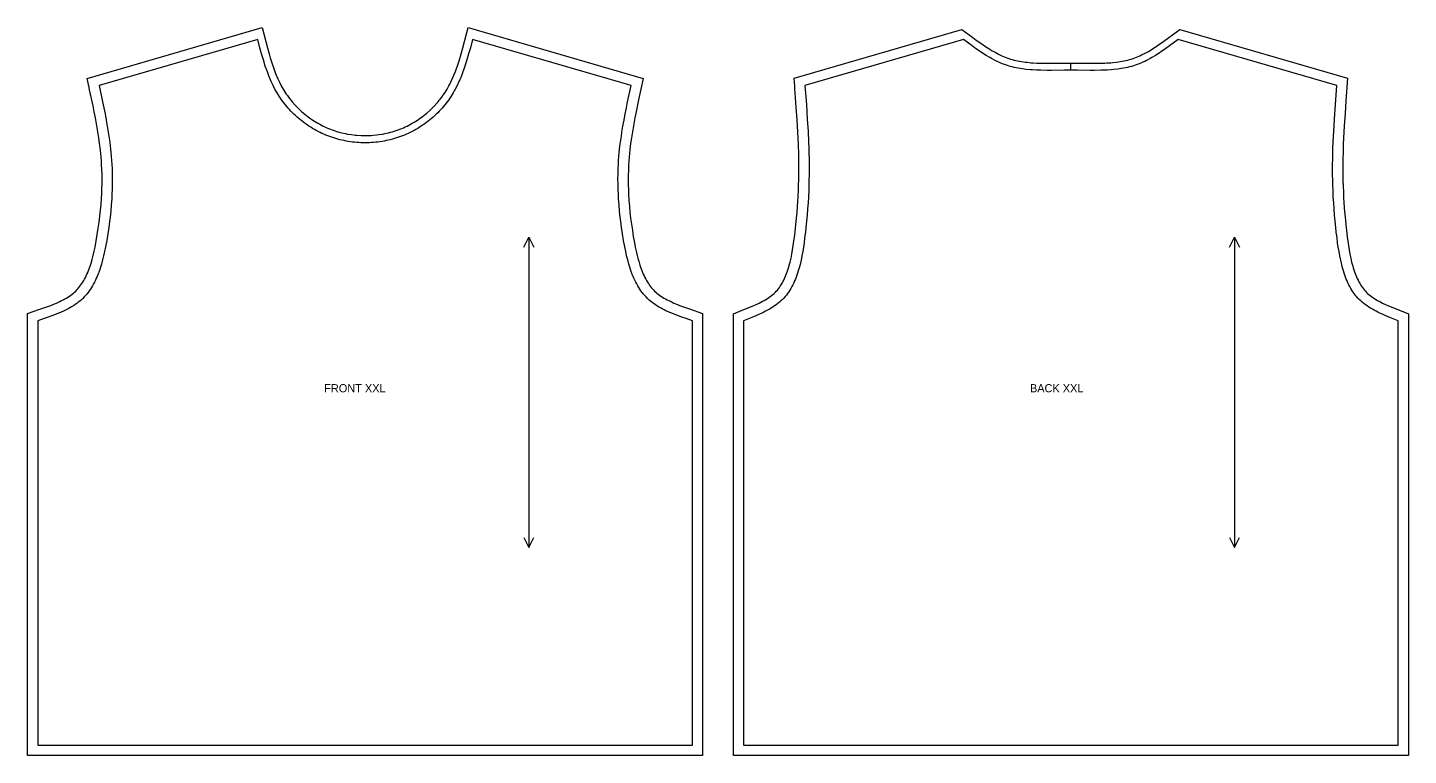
# Model space of a CAD drawing. Extents: x 24 to 1375, y 28 to 2148.
# Drawn here: x 25 to 1375, y 1436 to 2148 of the extents above; entities that cross this region are included whole.
import ezdxf

# ---------------------------------------------------------------- set-up
doc = ezdxf.new("R2010")
doc.units = 0
for name, color, linetype in [('CUT', 7, 'CONTINUOUS'), ('GRAIN', 3, 'CONTINUOUS'), ('NOTCH', 1, 'CONTINUOUS'), ('SEW', 5, 'CONTINUOUS'), ('TEXT', 2, 'CONTINUOUS')]:
    doc.layers.add(name, color=color, linetype=linetype)

msp = doc.modelspace()

# ---------------------------------------------------------------- linework, layer by layer
at = {"layer": 'CUT'}
for points in [[(85.221, 2088.91), (83.276, 2098.009), (254.171, 2147.624), (259.439, 2127.785), (261.096, 2121.88), (262.245, 2117.996), (264.06, 2112.262), (265.346, 2108.509), (266.703, 2104.818), (268.142, 2101.194), (269.671, 2097.643), (271.3, 2094.17), (273.038, 2090.777), (274.894, 2087.47), (275.87, 2085.849), (276.879, 2084.25), (277.925, 2082.67), (279.008, 2081.108), (280.127, 2079.566), (281.282, 2078.044), (282.472, 2076.544), (283.695, 2075.065), (286.241, 2072.176), (288.913, 2069.386), (291.704, 2066.7), (293.141, 2065.399), (296.097, 2062.883), (299.155, 2060.489), (300.72, 2059.339), (303.916, 2057.139), (305.546, 2056.09), (307.197, 2055.076), (308.866, 2054.098), (310.553, 2053.157), (312.258, 2052.253), (313.979, 2051.387), (315.722, 2050.556), (317.482, 2049.764), (319.257, 2049.01), (321.049, 2048.294), (322.854, 2047.616), (324.674, 2046.977), (326.506, 2046.376), (328.351, 2045.813), (332.073, 2044.803), (335.835, 2043.948), (337.728, 2043.578), (341.536, 2042.955), (345.367, 2042.488), (347.289, 2042.312), (351.141, 2042.078), (355, 2042), (356.93, 2042.02), (360.786, 2042.176), (362.711, 2042.312), (366.551, 2042.702), (368.464, 2042.955), (372.272, 2043.578), (374.165, 2043.948), (377.927, 2044.803), (379.793, 2045.289), (381.649, 2045.813), (383.494, 2046.376), (385.326, 2046.977), (387.146, 2047.616), (388.951, 2048.294), (390.743, 2049.01), (392.518, 2049.764), (394.278, 2050.556), (396.021, 2051.387), (397.742, 2052.253), (399.447, 2053.157), (401.134, 2054.098), (402.803, 2055.076), (404.454, 2056.09), (406.084, 2057.139), (409.28, 2059.339), (410.845, 2060.489), (413.903, 2062.883), (415.394, 2064.126), (418.296, 2066.7), (421.087, 2069.386), (422.438, 2070.768), (425.048, 2073.609), (426.305, 2075.065), (427.528, 2076.544), (428.718, 2078.044), (429.873, 2079.566), (430.992, 2081.108), (432.075, 2082.67), (433.121, 2084.25), (434.13, 2085.849), (435.106, 2087.47), (436.962, 2090.777), (437.845, 2092.463), (439.528, 2095.897), (441.105, 2099.41), (441.858, 2101.194), (443.297, 2104.818), (443.985, 2106.655), (445.305, 2110.378), (447.163, 2116.071), (448.904, 2121.88), (450.561, 2127.785), (455.829, 2147.624), (626.724, 2098.009), (622.257, 2077.038), (619.84, 2065.242), (618.698, 2059.373), (617.616, 2053.526), (616.605, 2047.701), (615.974, 2043.83), (615.104, 2038.043), (614.577, 2034.199), (613.876, 2028.453), (613.473, 2024.636), (613.124, 2020.832), (612.832, 2017.045), (612.599, 2013.268), (612.354, 2007.599), (612.26, 2003.815), (612.22, 1998.128), (612.259, 1994.326), (612.416, 1988.603), (612.584, 1984.771), (612.929, 1978.997), (613.384, 1973.183), (613.945, 1967.326), (614.611, 1961.418), (615.378, 1955.456), (616.244, 1949.433), (617.212, 1943.302), (618.297, 1937.083), (619.091, 1932.974), (619.951, 1928.916), (620.888, 1924.924), (621.908, 1921.016), (622.452, 1919.099), (623.612, 1915.348), (624.23, 1913.519), (625.543, 1909.965), (626.24, 1908.243), (626.965, 1906.562), (627.718, 1904.921), (628.5, 1903.325), (629.31, 1901.773), (630.149, 1900.268), (631.018, 1898.81), (631.917, 1897.403), (632.846, 1896.045), (633.805, 1894.738), (634.795, 1893.483), (635.818, 1892.279), (636.873, 1891.128), (637.963, 1890.027), (639.099, 1888.968), (640.29, 1887.941), (641.537, 1886.941), (642.84, 1885.969), (644.199, 1885.023), (645.612, 1884.101), (647.078, 1883.204), (648.597, 1882.33), (650.165, 1881.478), (651.782, 1880.647), (655.151, 1879.045), (656.899, 1878.271), (660.511, 1876.771), (662.37, 1876.042), (666.181, 1874.618), (672.095, 1872.538), (685, 1868.189), (685, 1436), (25, 1436), (25, 1868.189), (35.892, 1871.852), (41.871, 1873.919), (47.63, 1876.042), (51.313, 1877.514), (53.101, 1878.271), (56.556, 1879.836), (58.218, 1880.647), (59.835, 1881.478), (61.403, 1882.33), (62.922, 1883.204), (64.388, 1884.101), (65.801, 1885.023), (67.16, 1885.969), (68.463, 1886.941), (69.71, 1887.941), (70.901, 1888.968), (72.037, 1890.027), (73.127, 1891.128), (74.182, 1892.279), (75.205, 1893.483), (76.195, 1894.738), (77.154, 1896.045), (78.083, 1897.403), (78.982, 1898.81), (79.851, 1900.268), (80.69, 1901.773), (81.5, 1903.325), (82.282, 1904.921), (83.035, 1906.562), (83.76, 1908.243), (84.457, 1909.965), (85.127, 1911.724), (86.388, 1915.348), (86.98, 1917.209), (88.092, 1921.016), (89.112, 1924.924), (90.049, 1928.916), (90.909, 1932.974), (92.077, 1939.15), (93.126, 1945.383), (94.055, 1951.448), (94.889, 1957.45), (95.622, 1963.393), (96.253, 1969.283), (96.78, 1975.126), (97.198, 1980.926), (97.416, 1984.771), (97.649, 1990.513), (97.741, 1994.326), (97.78, 2000.025), (97.74, 2003.815), (97.578, 2009.489), (97.401, 2013.268), (97.168, 2017.045), (96.876, 2020.832), (96.527, 2024.636), (95.902, 2030.365), (95.423, 2034.199), (94.617, 2039.969), (94.026, 2043.83), (93.067, 2049.64), (92.384, 2053.526), (91.302, 2059.373), (90.16, 2065.242), (88.97, 2071.13), (85.645, 2086.927)], [(775.028, 2090.25), (774.419, 2098.341), (938.373, 2145.941), (949.223, 2137.869), (952.563, 2135.423), (955.892, 2133.036), (959.214, 2130.725), (962.533, 2128.508), (965.852, 2126.4), (967.513, 2125.392), (970.837, 2123.478), (974.169, 2121.711), (977.512, 2120.105), (979.188, 2119.367), (980.868, 2118.674), (982.553, 2118.029), (984.245, 2117.43), (985.947, 2116.88), (987.668, 2116.372), (989.41, 2115.907), (991.173, 2115.481), (992.956, 2115.093), (994.759, 2114.742), (996.582, 2114.426), (1000.286, 2113.894), (1002.167, 2113.675), (1005.982, 2113.321), (1007.916, 2113.184), (1011.832, 2112.978), (1015.81, 2112.854), (1021.884, 2112.788), (1025.996, 2112.804), (1038.588, 2112.96), (1045, 2113), (1051.412, 2112.96), (1064.004, 2112.804), (1068.116, 2112.788), (1074.19, 2112.854), (1078.168, 2112.978), (1080.134, 2113.07), (1084.018, 2113.321), (1085.934, 2113.484), (1089.714, 2113.894), (1091.575, 2114.144), (1095.241, 2114.742), (1097.044, 2115.093), (1098.827, 2115.481), (1100.59, 2115.907), (1102.332, 2116.372), (1104.053, 2116.88), (1105.755, 2117.43), (1107.447, 2118.029), (1109.132, 2118.674), (1110.812, 2119.367), (1112.488, 2120.105), (1114.161, 2120.887), (1117.498, 2122.575), (1120.826, 2124.417), (1122.487, 2125.392), (1125.807, 2127.439), (1127.467, 2128.508), (1130.786, 2130.725), (1135.771, 2134.221), (1140.777, 2137.869), (1151.627, 2145.941), (1315.581, 2098.341), (1313.905, 2075.926), (1313.043, 2063.701), (1312.276, 2051.54), (1311.643, 2039.457), (1311.39, 2033.449), (1311.186, 2027.465), (1310.969, 2017.592), (1310.919, 2011.792), (1310.919, 2007.933), (1310.97, 2002.148), (1311.039, 1998.292), (1311.196, 1992.502), (1311.418, 1986.699), (1311.706, 1980.873), (1311.936, 1976.974), (1312.339, 1971.094), (1312.813, 1965.173), (1313.359, 1959.2), (1313.765, 1955.187), (1314.435, 1949.113), (1315.19, 1942.914), (1315.75, 1938.695), (1316.361, 1934.498), (1317.033, 1930.341), (1317.778, 1926.241), (1318.605, 1922.216), (1319.523, 1918.284), (1320.542, 1914.464), (1321.092, 1912.601), (1322.275, 1908.982), (1322.911, 1907.23), (1323.576, 1905.52), (1324.272, 1903.852), (1324.998, 1902.23), (1325.757, 1900.655), (1326.546, 1899.128), (1327.368, 1897.651), (1328.223, 1896.225), (1329.11, 1894.851), (1330.031, 1893.529), (1330.986, 1892.261), (1331.977, 1891.046), (1333.003, 1889.884), (1334.068, 1888.774), (1335.187, 1887.702), (1336.366, 1886.66), (1337.608, 1885.643), (1338.914, 1884.651), (1340.281, 1883.681), (1341.708, 1882.734), (1343.193, 1881.807), (1344.735, 1880.901), (1346.331, 1880.015), (1349.673, 1878.294), (1353.197, 1876.635), (1355.02, 1875.824), (1358.772, 1874.231), (1364.62, 1871.884), (1375, 1867.837), (1375, 1436), (715, 1436), (715, 1867.837), (725.38, 1871.884), (731.228, 1874.231), (734.98, 1875.824), (736.803, 1876.635), (740.327, 1878.294), (743.669, 1880.015), (745.265, 1880.901), (746.807, 1881.807), (748.292, 1882.734), (749.719, 1883.681), (751.086, 1884.651), (752.392, 1885.643), (753.634, 1886.66), (754.813, 1887.702), (755.932, 1888.774), (756.997, 1889.884), (758.023, 1891.046), (759.014, 1892.261), (759.969, 1893.529), (760.89, 1894.851), (761.777, 1896.225), (762.632, 1897.651), (763.454, 1899.128), (764.243, 1900.655), (765.002, 1902.23), (765.728, 1903.852), (766.424, 1905.52), (767.089, 1907.23), (767.725, 1908.982), (768.331, 1910.773), (768.908, 1912.601), (769.98, 1916.359), (770.477, 1918.284), (771.395, 1922.216), (772.222, 1926.241), (772.967, 1930.341), (773.639, 1934.498), (774.25, 1938.695), (775.075, 1945.026), (775.797, 1951.145), (776.235, 1955.187), (776.831, 1961.197), (777.353, 1967.152), (777.803, 1973.058), (778.064, 1976.974), (778.398, 1982.818), (778.664, 1988.635), (778.864, 1994.434), (778.961, 1998.292), (779.054, 2004.076), (779.081, 2007.933), (779.071, 2013.724), (778.921, 2023.491), (778.61, 2033.449), (778.357, 2039.457), (778.06, 2045.488), (777.355, 2057.612), (776.535, 2069.807), (775.182, 2088.2)]]:
    msp.add_lwpolyline(points, close=True, dxfattribs=at)
at = {"layer": 'GRAIN'}
for points in [[(510, 1932.8), (515, 1942.8), (520, 1932.8)], [(515, 1942.8), (515, 1639.2)], [(1200, 1932.8), (1205, 1942.8), (1210, 1932.8)], [(1205, 1942.8), (1205, 1639.2)], [(510, 1649.2), (515, 1639.2), (520, 1649.2)], [(1200, 1649.2), (1205, 1639.2), (1210, 1649.2)]]:
    msp.add_lwpolyline(points, dxfattribs=at)
at = {"layer": 'NOTCH'}
msp.add_lwpolyline([(1045, 2106), (1045, 2113)], dxfattribs=at)
at = {"layer": 'SEW'}
for points in [[(95, 2091), (98.357, 2075.124), (99.572, 2069.173), (100.746, 2063.223), (101.866, 2057.276), (102.923, 2051.332), (103.903, 2045.391), (104.509, 2041.433), (105.338, 2035.499), (105.833, 2031.545), (106.479, 2025.62), (106.841, 2021.673), (107.144, 2017.736), (107.386, 2013.81), (107.57, 2009.884), (107.738, 2003.992), (107.78, 2000.061), (107.739, 1994.153), (107.644, 1990.206), (107.404, 1984.269), (107.179, 1980.298), (106.747, 1974.316), (106.205, 1968.301), (105.556, 1962.247), (105.066, 1958.186), (104.246, 1952.056), (103.327, 1945.873), (102.295, 1939.538), (101.132, 1933.127), (100.27, 1928.863), (99.326, 1924.627), (98.289, 1920.432), (97.147, 1916.295), (96.533, 1914.254), (95.215, 1910.233), (94.507, 1908.257), (93.764, 1906.308), (92.986, 1904.387), (92.171, 1902.496), (91.318, 1900.637), (90.424, 1898.812), (89.49, 1897.023), (88.513, 1895.271), (87.492, 1893.559), (86.426, 1891.889), (85.313, 1890.262), (84.152, 1888.681), (82.941, 1887.147), (81.68, 1885.663), (80.367, 1884.23), (79, 1882.85), (77.579, 1881.525), (76.105, 1880.253), (74.581, 1879.031), (73.009, 1877.858), (71.391, 1876.731), (69.73, 1875.648), (68.027, 1874.606), (66.286, 1873.603), (64.508, 1872.637), (62.695, 1871.705), (60.851, 1870.806), (57.075, 1869.095), (55.148, 1868.278), (51.229, 1866.712), (45.217, 1864.495), (41.149, 1863.079), (35, 1861), (35, 1446), (675, 1446), (675, 1861), (668.851, 1863.079), (664.783, 1864.495), (658.771, 1866.712), (654.852, 1868.278), (652.925, 1869.095), (649.149, 1870.806), (647.305, 1871.705), (645.492, 1872.637), (643.714, 1873.603), (641.973, 1874.606), (640.27, 1875.648), (638.609, 1876.731), (636.991, 1877.858), (635.419, 1879.031), (633.895, 1880.253), (632.421, 1881.525), (631, 1882.85), (629.633, 1884.23), (628.32, 1885.663), (627.059, 1887.147), (625.848, 1888.681), (624.687, 1890.262), (623.574, 1891.889), (622.508, 1893.559), (621.487, 1895.271), (620.51, 1897.023), (619.576, 1898.812), (618.682, 1900.637), (617.829, 1902.496), (617.014, 1904.387), (616.236, 1906.308), (615.493, 1908.257), (614.785, 1910.233), (613.467, 1914.254), (612.853, 1916.295), (611.711, 1920.432), (610.674, 1924.627), (609.73, 1928.863), (608.868, 1933.127), (607.705, 1939.538), (606.673, 1945.873), (605.754, 1952.056), (604.934, 1958.186), (604.444, 1962.247), (603.795, 1968.301), (603.253, 1974.316), (602.821, 1980.298), (602.596, 1984.269), (602.356, 1990.206), (602.261, 1994.153), (602.22, 2000.061), (602.262, 2003.992), (602.43, 2009.884), (602.614, 2013.81), (602.856, 2017.736), (603.159, 2021.673), (603.521, 2025.62), (604.167, 2031.545), (604.662, 2035.499), (605.491, 2041.433), (606.097, 2045.391), (607.077, 2051.332), (608.134, 2057.276), (609.254, 2063.223), (610.428, 2069.173), (611.643, 2075.124), (615, 2091), (460, 2136), (457.858, 2127.946), (456.199, 2121.932), (454.453, 2115.964), (452.584, 2110.059), (451.251, 2106.168), (450.555, 2104.239), (449.094, 2100.414), (447.535, 2096.641), (446.714, 2094.775), (444.986, 2091.09), (443.132, 2087.47), (442.154, 2085.686), (441.14, 2083.921), (440.089, 2082.176), (439, 2080.45), (437.87, 2078.743), (436.701, 2077.057), (435.494, 2075.394), (434.249, 2073.754), (432.968, 2072.138), (431.651, 2070.546), (430.299, 2068.98), (428.913, 2067.44), (427.494, 2065.927), (426.043, 2064.442), (424.56, 2062.986), (423.046, 2061.559), (421.503, 2060.162), (419.93, 2058.795), (418.33, 2057.461), (416.702, 2056.159), (415.047, 2054.891), (413.367, 2053.656), (411.662, 2052.456), (409.932, 2051.292), (408.18, 2050.165), (406.405, 2049.074), (404.609, 2048.022), (402.792, 2047.008), (400.956, 2046.034), (399.1, 2045.1), (397.22, 2044.205), (395.323, 2043.35), (393.41, 2042.538), (391.481, 2041.767), (389.536, 2041.037), (387.578, 2040.349), (385.606, 2039.702), (383.622, 2039.097), (381.626, 2038.533), (379.619, 2038.011), (377.603, 2037.531), (375.577, 2037.092), (373.543, 2036.695), (371.502, 2036.339), (369.453, 2036.026), (367.399, 2035.754), (365.34, 2035.523), (363.277, 2035.335), (361.211, 2035.189), (359.142, 2035.084), (357.071, 2035.021), (355, 2035), (352.929, 2035.021), (350.858, 2035.084), (348.789, 2035.189), (346.723, 2035.335), (344.66, 2035.523), (342.601, 2035.754), (340.547, 2036.026), (338.498, 2036.339), (336.457, 2036.695), (334.423, 2037.092), (332.397, 2037.531), (330.381, 2038.011), (328.374, 2038.533), (326.378, 2039.097), (324.394, 2039.702), (322.422, 2040.349), (320.464, 2041.037), (318.519, 2041.767), (316.59, 2042.538), (314.677, 2043.35), (312.78, 2044.205), (310.9, 2045.1), (309.044, 2046.034), (307.208, 2047.008), (305.391, 2048.022), (303.595, 2049.074), (301.82, 2050.165), (300.068, 2051.292), (298.338, 2052.456), (296.633, 2053.656), (294.953, 2054.891), (293.298, 2056.159), (291.67, 2057.461), (290.07, 2058.795), (288.497, 2060.162), (286.954, 2061.559), (285.44, 2062.986), (283.957, 2064.442), (282.506, 2065.927), (281.087, 2067.44), (279.701, 2068.98), (278.349, 2070.546), (277.032, 2072.138), (275.751, 2073.754), (274.506, 2075.394), (273.299, 2077.057), (272.13, 2078.743), (271, 2080.45), (269.911, 2082.176), (268.86, 2083.921), (267.846, 2085.686), (266.868, 2087.47), (265.014, 2091.09), (263.286, 2094.775), (262.465, 2096.641), (260.906, 2100.414), (259.445, 2104.239), (258.749, 2106.168), (257.416, 2110.059), (255.547, 2115.964), (253.801, 2121.932), (252.142, 2127.946), (250, 2136)], [(785, 2091), (786.365, 2072.558), (787.335, 2058.243), (788.047, 2046.012), (788.523, 2035.857), (788.747, 2029.784), (788.918, 2023.727), (789, 2019.7), (789.071, 2013.793), (789.081, 2007.897), (789.053, 2003.97), (788.959, 1998.077), (788.859, 1994.145), (788.656, 1988.235), (788.384, 1982.304), (788.044, 1976.347), (787.633, 1970.354), (787.15, 1964.318), (786.594, 1958.233), (785.962, 1952.091), (785.498, 1947.961), (784.73, 1941.646), (784.155, 1937.32), (783.524, 1932.984), (782.823, 1928.654), (782.041, 1924.346), (781.164, 1920.077), (780.179, 1915.862), (779.642, 1913.781), (778.472, 1909.68), (777.835, 1907.664), (777.162, 1905.675), (776.45, 1903.713), (775.699, 1901.782), (774.907, 1899.883), (774.071, 1898.018), (773.191, 1896.189), (772.265, 1894.399), (771.291, 1892.648), (770.267, 1890.941), (769.193, 1889.278), (768.066, 1887.661), (766.885, 1886.093), (765.648, 1884.575), (764.353, 1883.11), (763, 1881.7), (761.586, 1880.345), (760.113, 1879.043), (758.586, 1877.793), (757.007, 1876.592), (755.379, 1875.437), (753.704, 1874.325), (751.986, 1873.253), (750.227, 1872.22), (748.431, 1871.221), (746.601, 1870.256), (744.738, 1869.319), (742.847, 1868.41), (738.989, 1866.663), (737.028, 1865.818), (733.057, 1864.176), (725, 1861), (725, 1446), (1365, 1446), (1365, 1861), (1356.943, 1864.176), (1352.972, 1865.818), (1351.011, 1866.663), (1347.153, 1868.41), (1345.262, 1869.319), (1343.399, 1870.256), (1341.569, 1871.221), (1339.773, 1872.22), (1338.014, 1873.253), (1336.296, 1874.325), (1334.621, 1875.437), (1332.993, 1876.592), (1331.414, 1877.793), (1329.887, 1879.043), (1328.414, 1880.345), (1327, 1881.7), (1325.647, 1883.11), (1324.352, 1884.575), (1323.115, 1886.093), (1321.934, 1887.661), (1320.807, 1889.278), (1319.733, 1890.941), (1318.709, 1892.648), (1317.735, 1894.399), (1316.809, 1896.189), (1315.929, 1898.018), (1315.093, 1899.883), (1314.301, 1901.782), (1313.55, 1903.713), (1312.838, 1905.675), (1312.165, 1907.664), (1311.528, 1909.68), (1310.358, 1913.781), (1309.821, 1915.862), (1308.836, 1920.077), (1307.959, 1924.346), (1307.177, 1928.654), (1306.476, 1932.984), (1305.845, 1937.32), (1305.27, 1941.646), (1304.502, 1947.961), (1304.038, 1952.091), (1303.406, 1958.233), (1302.85, 1964.318), (1302.367, 1970.354), (1301.956, 1976.347), (1301.616, 1982.304), (1301.344, 1988.235), (1301.141, 1994.145), (1301.041, 1998.077), (1300.947, 2003.97), (1300.919, 2007.897), (1300.929, 2013.793), (1301, 2019.7), (1301.082, 2023.727), (1301.253, 2029.784), (1301.477, 2035.857), (1301.953, 2046.012), (1302.665, 2058.243), (1303.635, 2072.558), (1305, 2091), (1150, 2136), (1141.548, 2129.756), (1136.442, 2126.123), (1133.014, 2123.783), (1131.291, 2122.645), (1127.821, 2120.442), (1124.319, 2118.351), (1122.553, 2117.353), (1118.99, 2115.464), (1117.191, 2114.577), (1115.38, 2113.73), (1113.556, 2112.928), (1111.719, 2112.17), (1109.867, 2111.46), (1108, 2110.8), (1106.12, 2110.192), (1104.226, 2109.634), (1102.317, 2109.123), (1100.393, 2108.658), (1098.457, 2108.237), (1096.507, 2107.857), (1092.571, 2107.215), (1090.585, 2106.949), (1086.581, 2106.514), (1084.564, 2106.343), (1080.501, 2106.079), (1078.457, 2105.984), (1074.345, 2105.856), (1068.125, 2105.788), (1063.951, 2105.804), (1051.335, 2105.96), (1045, 2106), (1038.665, 2105.96), (1026.049, 2105.804), (1021.875, 2105.788), (1015.655, 2105.856), (1011.543, 2105.984), (1007.463, 2106.198), (1005.436, 2106.343), (1001.412, 2106.716), (999.415, 2106.949), (995.455, 2107.518), (993.493, 2107.857), (991.543, 2108.237), (989.607, 2108.658), (987.683, 2109.123), (985.774, 2109.634), (983.88, 2110.192), (982, 2110.8), (980.133, 2111.46), (978.281, 2112.17), (976.444, 2112.928), (974.62, 2113.73), (972.809, 2114.577), (971.01, 2115.464), (967.447, 2117.353), (965.681, 2118.351), (962.179, 2120.442), (958.709, 2122.645), (955.269, 2124.943), (951.852, 2127.32), (948.452, 2129.756), (940, 2136)]]:
    msp.add_lwpolyline(points, close=True, dxfattribs=at)

# ---------------------------------------------------------------- texts
at = {"layer": 'TEXT'}
for s, p in [('FRONT XXL', (315, 1791)), ('BACK XXL', (1005, 1791))]:
    msp.add_text(s, height=8, dxfattribs=at).set_placement(p)

doc.saveas('drawing.dxf')
